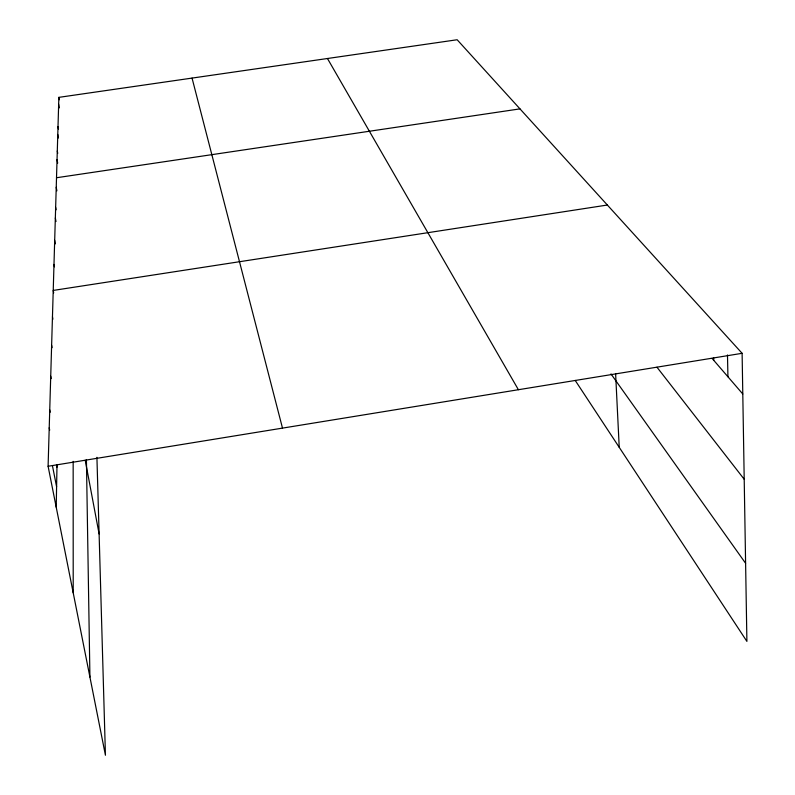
<?xml version="1.0" encoding="UTF-8"?>
<svg xmlns="http://www.w3.org/2000/svg" width="795" height="795" viewBox="0 0 795 795"><rect width="100%" height="100%" fill="white"/><g stroke="black" fill="none" stroke-linecap="round" stroke-linejoin="round"><path stroke-width="1.19" d="M56.216 507.18L57.002 464.916M96.92 457.314L105.437 755.25L48.097 466.267L58.86 97.358L457.155 39.75L742.113 353.308L746.903 641.386L575.202 380.417M48.097 466.267L742.113 353.308M607.36 205.03L53.225 290.433L53.682 292.858M56.515 177.742L519.98 108.875M712.111 358.416L742.788 394.002M656.988 367.23L744.209 479.266M610.987 373.918L745.601 563.287M327.46 58.512L518.4 389.719M192.052 78.099L282.493 428.108M49.22 427.78L49.688 430.165M56.495 464.856L56.962 467.251M52.51 466.059L56.594 486.759M49.747 409.813L50.214 412.237M50.721 376.164L51.188 378.589M51.625 345.259L52.092 347.683M52.46 316.778L52.917 319.192M85.224 460.255L99.107 533.932M54.686 240.329L55.342 243.866M53.98 264.407L54.438 266.852M55.65 207.386L56.097 209.82M55.342 217.969L55.998 221.537M56.236 187.292L56.882 190.84M57.29 150.941L57.737 153.365M57.041 159.586L57.687 163.124M58.651 104.344L59.277 107.862M58.005 126.584L58.442 129.019M57.777 134.444L58.413 138.002M58.86 97.358L59.287 99.782M615.608 373.561L619.226 447.317M713.662 357.829L713.721 360.274M727.485 354.967L727.932 376.77M86.426 459.888L89.924 677.062M73.16 461.368L73.21 592.802"/></g></svg>
